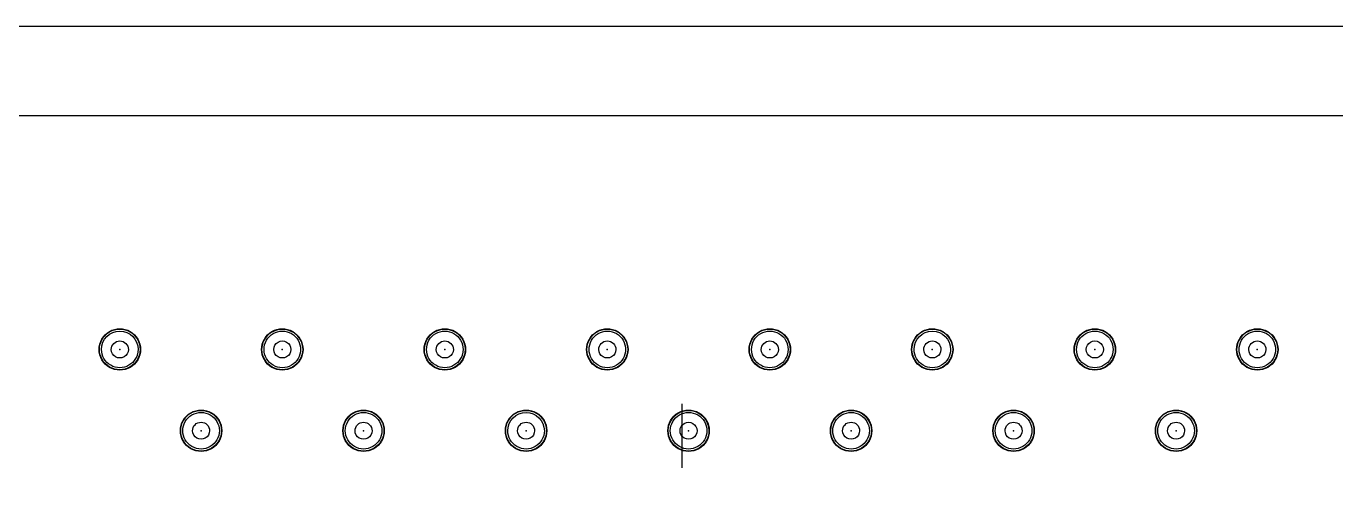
# Model space of a CAD drawing. Header units: millimetres. Extents: x 24815 to 37444, y -10619 to 6020.
# Drawn here: x 35102.66 to 35123.13, y 386.22 to 393.41 of the extents above; entities that cross this region are included whole.
import ezdxf

# ---------------------------------------------------------------- set-up
doc = ezdxf.new("R2010")
doc.units = ezdxf.units.MM
doc.linetypes.add('CENTER1', pattern=[10, 7, -1, 1, -1])

# ---------------------------------------------------------------- blocks, each defined once
blk = doc.blocks.new('A$C3CC6408C')
at = {"color": 2}
blk.add_line((-241.974, 0), (0, 0), dxfattribs=at)
at = {"color": 2, "extrusion": (0, 0, -1)}
for centre, major_axis, start_param, end_param in [((-35.264, -5.05), (-0.229, 0.229), 5.497787, 8.63938), ((-35.264, -5.05), (-0.229, 0.229), 5.497787, 8.63938), ((-35.264, -5.05), (-0.225, 0.225), 5.497787, 8.63938), ((-35.264, -5.05), (-0.225, 0.225), 5.497787, 8.63938), ((-35.264, -5.05), (0.202, 0.202), 3.926991, 7.068583), ((-35.264, -5.05), (0.202, 0.202), 3.926991, 7.068583), ((-35.264, -5.05), (0.202, 0.202), 3.926991, 7.068583), ((-35.264, -5.05), (0.202, 0.202), 3.926991, 7.068583), ((-35.264, -5.05), (0.202, 0.202), 3.926991, 7.068583), ((-35.264, -5.05), (0.202, 0.202), 3.926991, 7.068583), ((-35.264, -5.05), (0.202, 0.202), 3.926991, 7.068583), ((-35.264, -5.05), (0.202, 0.202), 3.926991, 7.068583), ((-35.264, -5.05), (0.202, 0.202), 3.926991, 7.068583), ((-35.264, -5.05), (0.202, 0.202), 3.926991, 7.068583), ((-35.264, -5.05), (0.202, 0.202), 3.926991, 7.068583), ((-32.724, -5.05), (-0.229, 0.229), 5.497787, 8.63938), ((-32.724, -5.05), (-0.229, 0.229), 5.497787, 8.63938), ((-32.724, -5.05), (0.225, 0.225), 3.926991, 7.068583), ((-32.724, -5.05), (0.225, 0.225), 3.926991, 7.068583), ((-32.724, -5.05), (-0.202, 0.202), 5.497787, 8.63938), ((-32.724, -5.05), (-0.202, 0.202), 5.497787, 8.63938), ((-32.724, -5.05), (-0.202, 0.202), 5.497787, 8.63938), ((-32.724, -5.05), (-0.202, 0.202), 5.497787, 8.63938), ((-32.724, -5.05), (-0.202, 0.202), 5.497787, 8.63938), ((-32.724, -5.05), (-0.202, 0.202), 5.497787, 8.63938), ((-32.724, -5.05), (-0.202, 0.202), 5.497787, 8.63938), ((-32.724, -5.05), (-0.202, 0.202), 5.497787, 8.63938), ((-32.724, -5.05), (-0.202, 0.202), 5.497787, 8.63938), ((-32.724, -5.05), (-0.202, 0.202), 5.497787, 8.63938), ((-32.724, -5.05), (-0.202, 0.202), 5.497787, 8.63938), ((-32.724, -5.05), (-0.0943, 0.0943), 5.497787, 8.63938), ((-32.724, -5.05), (-0.0943, 0.0943), 5.497787, 8.63938), ((-30.184, -5.05), (-0.229, 0.229), 5.497787, 8.63938), ((-30.184, -5.05), (-0.229, 0.229), 5.497787, 8.63938), ((-30.184, -5.05), (0.225, 0.225), 3.926991, 7.068583), ((-30.184, -5.05), (0.225, 0.225), 3.926991, 7.068583), ((-30.184, -5.05), (-0.202, 0.202), 5.497787, 8.63938), ((-30.184, -5.05), (-0.202, 0.202), 5.497787, 8.63938), ((-30.184, -5.05), (-0.202, 0.202), 5.497787, 8.63938), ((-30.184, -5.05), (-0.202, 0.202), 5.497787, 8.63938), ((-30.184, -5.05), (-0.202, 0.202), 5.497787, 8.63938), ((-30.184, -5.05), (-0.202, 0.202), 5.497787, 8.63938), ((-30.184, -5.05), (-0.202, 0.202), 5.497787, 8.63938), ((-30.184, -5.05), (-0.202, 0.202), 5.497787, 8.63938), ((-30.184, -5.05), (-0.202, 0.202), 5.497787, 8.63938), ((-30.184, -5.05), (-0.202, 0.202), 5.497787, 8.63938), ((-30.184, -5.05), (-0.202, 0.202), 5.497787, 8.63938), ((-27.644, -5.05), (-0.229, 0.229), 5.497787, 8.63938), ((-27.644, -5.05), (-0.229, 0.229), 5.497787, 8.63938), ((-27.644, -5.05), (-0.225, 0.225), 5.497787, 8.63938), ((-27.644, -5.05), (-0.225, 0.225), 5.497787, 8.63938), ((-27.644, -5.05), (-0.202, 0.202), 5.497787, 8.63938), ((-27.644, -5.05), (-0.202, 0.202), 5.497787, 8.63938), ((-27.644, -5.05), (-0.202, 0.202), 5.497787, 8.63938), ((-27.644, -5.05), (-0.202, 0.202), 5.497787, 8.63938), ((-27.644, -5.05), (-0.202, 0.202), 5.497787, 8.63938), ((-27.644, -5.05), (-0.202, 0.202), 5.497787, 8.63938), ((-27.644, -5.05), (-0.202, 0.202), 5.497787, 8.63938), ((-27.644, -5.05), (-0.202, 0.202), 5.497787, 8.63938), ((-27.644, -5.05), (-0.202, 0.202), 5.497787, 8.63938), ((-27.644, -5.05), (-0.202, 0.202), 5.497787, 8.63938), ((-27.644, -5.05), (-0.202, 0.202), 5.497787, 8.63938), ((-25.104, -5.05), (-0.229, 0.229), 5.497787, 8.63938), ((-25.104, -5.05), (-0.229, 0.229), 5.497787, 8.63938), ((-25.104, -5.05), (-0.225, 0.225), 5.497787, 8.63938), ((-25.104, -5.05), (-0.225, 0.225), 5.497787, 8.63938), ((-25.104, -5.05), (-0.202, 0.202), 5.497787, 8.63938), ((-25.104, -5.05), (-0.202, 0.202), 5.497787, 8.63938), ((-25.104, -5.05), (-0.202, 0.202), 5.497787, 8.63938), ((-25.104, -5.05), (-0.202, 0.202), 5.497787, 8.63938), ((-25.104, -5.05), (-0.202, 0.202), 5.497787, 8.63938), ((-25.104, -5.05), (-0.202, 0.202), 5.497787, 8.63938), ((-25.104, -5.05), (-0.202, 0.202), 5.497787, 8.63938), ((-25.104, -5.05), (-0.202, 0.202), 5.497787, 8.63938), ((-25.104, -5.05), (-0.202, 0.202), 5.497787, 8.63938), ((-25.104, -5.05), (-0.202, 0.202), 5.497787, 8.63938), ((-25.104, -5.05), (-0.202, 0.202), 5.497787, 8.63938), ((-22.564, -5.05), (-0.229, 0.229), 5.497787, 8.63938), ((-22.564, -5.05), (-0.229, 0.229), 5.497787, 8.63938), ((-22.564, -5.05), (-0.225, 0.225), 5.497787, 8.63938), ((-22.564, -5.05), (-0.225, 0.225), 5.497787, 8.63938), ((-22.564, -5.05), (0.202, 0.202), 3.926991, 7.068583), ((-22.564, -5.05), (0.202, 0.202), 3.926991, 7.068583), ((-22.564, -5.05), (0.202, 0.202), 3.926991, 7.068583), ((-22.564, -5.05), (0.202, 0.202), 3.926991, 7.068583), ((-22.564, -5.05), (0.202, 0.202), 3.926991, 7.068583), ((-22.564, -5.05), (0.202, 0.202), 3.926991, 7.068583), ((-22.564, -5.05), (0.202, 0.202), 3.926991, 7.068583), ((-22.564, -5.05), (0.202, 0.202), 3.926991, 7.068583), ((-22.564, -5.05), (0.202, 0.202), 3.926991, 7.068583), ((-22.564, -5.05), (0.202, 0.202), 3.926991, 7.068583), ((-22.564, -5.05), (0.202, 0.202), 3.926991, 7.068583), ((-20.024, -5.05), (-0.229, 0.229), 5.497787, 8.63938), ((-20.024, -5.05), (-0.229, 0.229), 5.497787, 8.63938), ((-20.024, -5.05), (0.225, 0.225), 3.926991, 7.068583), ((-20.024, -5.05), (0.225, 0.225), 3.926991, 7.068583), ((-20.024, -5.05), (-0.202, 0.202), 5.497787, 8.63938), ((-20.024, -5.05), (-0.202, 0.202), 5.497787, 8.63938), ((-20.024, -5.05), (-0.202, 0.202), 5.497787, 8.63938), ((-20.024, -5.05), (-0.202, 0.202), 5.497787, 8.63938), ((-20.024, -5.05), (-0.202, 0.202), 5.497787, 8.63938), ((-20.024, -5.05), (-0.202, 0.202), 5.497787, 8.63938), ((-20.024, -5.05), (-0.202, 0.202), 5.497787, 8.63938), ((-20.024, -5.05), (-0.202, 0.202), 5.497787, 8.63938), ((-20.024, -5.05), (-0.202, 0.202), 5.497787, 8.63938), ((-20.024, -5.05), (-0.202, 0.202), 5.497787, 8.63938), ((-20.024, -5.05), (-0.202, 0.202), 5.497787, 8.63938), ((-20.024, -5.05), (-0.0943, 0.0943), 5.497787, 8.63938), ((-20.024, -5.05), (-0.0943, 0.0943), 5.497787, 8.63938), ((-17.484, -5.05), (-0.229, 0.229), 5.497787, 8.63938), ((-17.484, -5.05), (-0.229, 0.229), 5.497787, 8.63938), ((-17.484, -5.05), (0.225, 0.225), 3.926991, 7.068583), ((-17.484, -5.05), (0.225, 0.225), 3.926991, 7.068583), ((-17.484, -5.05), (-0.202, 0.202), 5.497787, 8.63938), ((-17.484, -5.05), (-0.202, 0.202), 5.497787, 8.63938), ((-17.484, -5.05), (-0.202, 0.202), 5.497787, 8.63938), ((-17.484, -5.05), (-0.202, 0.202), 5.497787, 8.63938), ((-17.484, -5.05), (-0.202, 0.202), 5.497787, 8.63938), ((-17.484, -5.05), (-0.202, 0.202), 5.497787, 8.63938), ((-17.484, -5.05), (-0.202, 0.202), 5.497787, 8.63938), ((-17.484, -5.05), (-0.202, 0.202), 5.497787, 8.63938), ((-17.484, -5.05), (-0.202, 0.202), 5.497787, 8.63938), ((-17.484, -5.05), (-0.202, 0.202), 5.497787, 8.63938), ((-17.484, -5.05), (-0.202, 0.202), 5.497787, 8.63938), ((-35.264, -5.05), (0.229, 0.229), 0.785398, 3.926991), ((-35.264, -5.05), (0.229, 0.229), 0.785398, 3.926991), ((-35.264, -5.05), (0.225, 0.225), 0.785398, 3.926991), ((-35.264, -5.05), (0.225, 0.225), 0.785398, 3.926991), ((-35.264, -5.05), (0.202, 0.202), 0.785398, 3.926991), ((-35.264, -5.05), (0.202, 0.202), 0.785398, 3.926991), ((-35.264, -5.05), (0.202, 0.202), 0.785398, 3.926991), ((-35.264, -5.05), (0.202, 0.202), 0.785398, 3.926991), ((-35.264, -5.05), (0.202, 0.202), 0.785398, 3.926991), ((-35.264, -5.05), (0.202, 0.202), 0.785398, 3.926991), ((-35.264, -5.05), (0.202, 0.202), 0.785398, 3.926991), ((-35.264, -5.05), (0.202, 0.202), 0.785398, 3.926991), ((-35.264, -5.05), (0.202, 0.202), 0.785398, 3.926991), ((-35.264, -5.05), (0.202, 0.202), 0.785398, 3.926991), ((-35.264, -5.05), (0.202, 0.202), 0.785398, 3.926991), ((-35.264, -5.05), (0.0943, 0.0943), 3.926991, 7.068583), ((-35.264, -5.05), (0.0943, 0.0943), 3.926991, 7.068583), ((-35.264, -5.05), (-0.0943, 0.0943), 2.356194, 5.497787), ((-35.264, -5.05), (-0.0943, 0.0943), 2.356194, 5.497787), ((-32.724, -5.05), (0.229, 0.229), 0.785398, 3.926991), ((-32.724, -5.05), (0.229, 0.229), 0.785398, 3.926991), ((-32.724, -5.05), (0.225, 0.225), 0.785398, 3.926991), ((-32.724, -5.05), (0.225, 0.225), 0.785398, 3.926991), ((-32.724, -5.05), (0.202, 0.202), 0.785398, 3.926991), ((-32.724, -5.05), (0.202, 0.202), 0.785398, 3.926991), ((-32.724, -5.05), (0.202, 0.202), 0.785398, 3.926991), ((-32.724, -5.05), (0.202, 0.202), 0.785398, 3.926991), ((-32.724, -5.05), (0.202, 0.202), 0.785398, 3.926991), ((-32.724, -5.05), (0.202, 0.202), 0.785398, 3.926991), ((-32.724, -5.05), (0.202, 0.202), 0.785398, 3.926991), ((-32.724, -5.05), (0.202, 0.202), 0.785398, 3.926991), ((-32.724, -5.05), (0.202, 0.202), 0.785398, 3.926991), ((-32.724, -5.05), (0.202, 0.202), 0.785398, 3.926991), ((-32.724, -5.05), (0.202, 0.202), 0.785398, 3.926991), ((-32.724, -5.05), (-0.0943, 0.0943), 2.356194, 5.497787), ((-32.724, -5.05), (-0.0943, 0.0943), 2.356194, 5.497787), ((-30.184, -5.05), (0.229, 0.229), 0.785398, 3.926991), ((-30.184, -5.05), (0.229, 0.229), 0.785398, 3.926991), ((-30.184, -5.05), (-0.225, 0.225), 2.356194, 5.497787), ((-30.184, -5.05), (-0.225, 0.225), 2.356194, 5.497787), ((-30.184, -5.05), (-0.202, 0.202), 2.356194, 5.497787), ((-30.184, -5.05), (-0.202, 0.202), 2.356194, 5.497787), ((-30.184, -5.05), (-0.202, 0.202), 2.356194, 5.497787), ((-30.184, -5.05), (-0.202, 0.202), 2.356194, 5.497787), ((-30.184, -5.05), (-0.202, 0.202), 2.356194, 5.497787), ((-30.184, -5.05), (-0.202, 0.202), 2.356194, 5.497787), ((-30.184, -5.05), (-0.202, 0.202), 2.356194, 5.497787), ((-30.184, -5.05), (-0.202, 0.202), 2.356194, 5.497787), ((-30.184, -5.05), (-0.202, 0.202), 2.356194, 5.497787), ((-30.184, -5.05), (-0.202, 0.202), 2.356194, 5.497787), ((-30.184, -5.05), (-0.202, 0.202), 2.356194, 5.497787), ((-30.184, -5.05), (0.0943, 0.0943), 3.926991, 7.068583), ((-30.184, -5.05), (0.0943, 0.0943), 3.926991, 7.068583), ((-30.184, -5.05), (0.0943, 0.0943), 0.785398, 3.926991), ((-30.184, -5.05), (0.0943, 0.0943), 0.785398, 3.926991), ((-27.644, -5.05), (0.229, 0.229), 0.785398, 3.926991), ((-27.644, -5.05), (0.229, 0.229), 0.785398, 3.926991), ((-27.644, -5.05), (-0.225, 0.225), 2.356194, 5.497787), ((-27.644, -5.05), (-0.225, 0.225), 2.356194, 5.497787), ((-27.644, -5.05), (-0.202, 0.202), 2.356194, 5.497787), ((-27.644, -5.05), (-0.202, 0.202), 2.356194, 5.497787), ((-27.644, -5.05), (-0.202, 0.202), 2.356194, 5.497787), ((-27.644, -5.05), (-0.202, 0.202), 2.356194, 5.497787), ((-27.644, -5.05), (-0.202, 0.202), 2.356194, 5.497787), ((-27.644, -5.05), (-0.202, 0.202), 2.356194, 5.497787), ((-27.644, -5.05), (-0.202, 0.202), 2.356194, 5.497787), ((-27.644, -5.05), (-0.202, 0.202), 2.356194, 5.497787), ((-27.644, -5.05), (-0.202, 0.202), 2.356194, 5.497787), ((-27.644, -5.05), (-0.202, 0.202), 2.356194, 5.497787), ((-27.644, -5.05), (-0.202, 0.202), 2.356194, 5.497787), ((-27.644, -5.05), (0.0943, 0.0943), 3.926991, 7.068583), ((-27.644, -5.05), (0.0943, 0.0943), 3.926991, 7.068583), ((-27.644, -5.05), (0.0943, 0.0943), 0.785398, 3.926991), ((-27.644, -5.05), (0.0943, 0.0943), 0.785398, 3.926991), ((-25.104, -5.05), (0.229, 0.229), 0.785398, 3.926991), ((-25.104, -5.05), (0.229, 0.229), 0.785398, 3.926991), ((-25.104, -5.05), (0.225, 0.225), 0.785398, 3.926991), ((-25.104, -5.05), (0.225, 0.225), 0.785398, 3.926991), ((-25.104, -5.05), (0.202, 0.202), 0.785398, 3.926991), ((-25.104, -5.05), (0.202, 0.202), 0.785398, 3.926991), ((-25.104, -5.05), (0.202, 0.202), 0.785398, 3.926991), ((-25.104, -5.05), (0.202, 0.202), 0.785398, 3.926991), ((-25.104, -5.05), (0.202, 0.202), 0.785398, 3.926991), ((-25.104, -5.05), (0.202, 0.202), 0.785398, 3.926991), ((-25.104, -5.05), (0.202, 0.202), 0.785398, 3.926991), ((-25.104, -5.05), (0.202, 0.202), 0.785398, 3.926991), ((-25.104, -5.05), (0.202, 0.202), 0.785398, 3.926991), ((-25.104, -5.05), (0.202, 0.202), 0.785398, 3.926991), ((-25.104, -5.05), (0.202, 0.202), 0.785398, 3.926991), ((-25.104, -5.05), (0.0943, 0.0943), 3.926991, 7.068583), ((-25.104, -5.05), (0.0943, 0.0943), 3.926991, 7.068583), ((-25.104, -5.05), (0.0943, 0.0943), 0.785398, 3.926991), ((-25.104, -5.05), (0.0943, 0.0943), 0.785398, 3.926991), ((-22.564, -5.05), (0.229, 0.229), 0.785398, 3.926991), ((-22.564, -5.05), (0.229, 0.229), 0.785398, 3.926991), ((-22.564, -5.05), (0.225, 0.225), 0.785398, 3.926991), ((-22.564, -5.05), (0.225, 0.225), 0.785398, 3.926991), ((-22.564, -5.05), (0.202, 0.202), 0.785398, 3.926991), ((-22.564, -5.05), (0.202, 0.202), 0.785398, 3.926991), ((-22.564, -5.05), (0.202, 0.202), 0.785398, 3.926991), ((-22.564, -5.05), (0.202, 0.202), 0.785398, 3.926991), ((-22.564, -5.05), (0.202, 0.202), 0.785398, 3.926991), ((-22.564, -5.05), (0.202, 0.202), 0.785398, 3.926991), ((-22.564, -5.05), (0.202, 0.202), 0.785398, 3.926991), ((-22.564, -5.05), (0.202, 0.202), 0.785398, 3.926991), ((-22.564, -5.05), (0.202, 0.202), 0.785398, 3.926991), ((-22.564, -5.05), (0.202, 0.202), 0.785398, 3.926991), ((-22.564, -5.05), (0.202, 0.202), 0.785398, 3.926991), ((-22.564, -5.05), (0.0943, 0.0943), 3.926991, 7.068583), ((-22.564, -5.05), (0.0943, 0.0943), 3.926991, 7.068583), ((-22.564, -5.05), (-0.0943, 0.0943), 2.356194, 5.497787), ((-22.564, -5.05), (-0.0943, 0.0943), 2.356194, 5.497787), ((-20.024, -5.05), (0.229, 0.229), 0.785398, 3.926991), ((-20.024, -5.05), (0.229, 0.229), 0.785398, 3.926991), ((-20.024, -5.05), (0.225, 0.225), 0.785398, 3.926991), ((-20.024, -5.05), (0.225, 0.225), 0.785398, 3.926991), ((-20.024, -5.05), (0.202, 0.202), 0.785398, 3.926991), ((-20.024, -5.05), (0.202, 0.202), 0.785398, 3.926991), ((-20.024, -5.05), (0.202, 0.202), 0.785398, 3.926991), ((-20.024, -5.05), (0.202, 0.202), 0.785398, 3.926991), ((-20.024, -5.05), (0.202, 0.202), 0.785398, 3.926991), ((-20.024, -5.05), (0.202, 0.202), 0.785398, 3.926991), ((-20.024, -5.05), (0.202, 0.202), 0.785398, 3.926991), ((-20.024, -5.05), (0.202, 0.202), 0.785398, 3.926991), ((-20.024, -5.05), (0.202, 0.202), 0.785398, 3.926991), ((-20.024, -5.05), (0.202, 0.202), 0.785398, 3.926991), ((-20.024, -5.05), (0.202, 0.202), 0.785398, 3.926991), ((-20.024, -5.05), (-0.0943, 0.0943), 2.356194, 5.497787), ((-20.024, -5.05), (-0.0943, 0.0943), 2.356194, 5.497787), ((-17.484, -5.05), (0.229, 0.229), 0.785398, 3.926991), ((-17.484, -5.05), (0.229, 0.229), 0.785398, 3.926991), ((-17.484, -5.05), (-0.225, 0.225), 2.356194, 5.497787), ((-17.484, -5.05), (-0.225, 0.225), 2.356194, 5.497787), ((-17.484, -5.05), (-0.202, 0.202), 2.356194, 5.497787), ((-17.484, -5.05), (-0.202, 0.202), 2.356194, 5.497787), ((-17.484, -5.05), (-0.202, 0.202), 2.356194, 5.497787), ((-17.484, -5.05), (-0.202, 0.202), 2.356194, 5.497787), ((-17.484, -5.05), (-0.202, 0.202), 2.356194, 5.497787), ((-17.484, -5.05), (-0.202, 0.202), 2.356194, 5.497787), ((-17.484, -5.05), (-0.202, 0.202), 2.356194, 5.497787), ((-17.484, -5.05), (-0.202, 0.202), 2.356194, 5.497787), ((-17.484, -5.05), (-0.202, 0.202), 2.356194, 5.497787), ((-17.484, -5.05), (-0.202, 0.202), 2.356194, 5.497787), ((-17.484, -5.05), (-0.202, 0.202), 2.356194, 5.497787), ((-17.484, -5.05), (0.0943, 0.0943), 3.926991, 7.068583), ((-17.484, -5.05), (0.0943, 0.0943), 3.926991, 7.068583), ((-17.484, -5.05), (0.0943, 0.0943), 0.785398, 3.926991), ((-17.484, -5.05), (0.0943, 0.0943), 0.785398, 3.926991), ((-33.994, -6.32), (-0.229, 0.229), 5.497787, 8.63938), ((-33.994, -6.32), (-0.229, 0.229), 5.497787, 8.63938), ((-33.994, -6.32), (-0.225, 0.225), 5.497787, 8.63938), ((-33.994, -6.32), (-0.225, 0.225), 5.497787, 8.63938), ((-33.994, -6.32), (-0.202, 0.202), 5.497787, 8.63938), ((-33.994, -6.32), (-0.202, 0.202), 5.497787, 8.63938), ((-33.994, -6.32), (-0.202, 0.202), 5.497787, 8.63938), ((-33.994, -6.32), (-0.202, 0.202), 5.497787, 8.63938), ((-33.994, -6.32), (-0.202, 0.202), 5.497787, 8.63938), ((-33.994, -6.32), (-0.202, 0.202), 5.497787, 8.63938), ((-33.994, -6.32), (-0.202, 0.202), 5.497787, 8.63938), ((-33.994, -6.32), (-0.202, 0.202), 5.497787, 8.63938), ((-33.994, -6.32), (-0.202, 0.202), 5.497787, 8.63938), ((-33.994, -6.32), (-0.202, 0.202), 5.497787, 8.63938), ((-33.994, -6.32), (-0.202, 0.202), 5.497787, 8.63938), ((-31.454, -6.32), (-0.229, 0.229), 5.497787, 8.63938), ((-31.454, -6.32), (-0.229, 0.229), 5.497787, 8.63938), ((-31.454, -6.32), (-0.225, 0.225), 5.497787, 8.63938), ((-31.454, -6.32), (-0.225, 0.225), 5.497787, 8.63938), ((-31.454, -6.32), (-0.202, 0.202), 5.497787, 8.63938), ((-31.454, -6.32), (-0.202, 0.202), 5.497787, 8.63938), ((-31.454, -6.32), (-0.202, 0.202), 5.497787, 8.63938), ((-31.454, -6.32), (-0.202, 0.202), 5.497787, 8.63938), ((-31.454, -6.32), (-0.202, 0.202), 5.497787, 8.63938), ((-31.454, -6.32), (-0.202, 0.202), 5.497787, 8.63938), ((-31.454, -6.32), (-0.202, 0.202), 5.497787, 8.63938), ((-31.454, -6.32), (-0.202, 0.202), 5.497787, 8.63938), ((-31.454, -6.32), (-0.202, 0.202), 5.497787, 8.63938), ((-31.454, -6.32), (-0.202, 0.202), 5.497787, 8.63938), ((-31.454, -6.32), (-0.202, 0.202), 5.497787, 8.63938), ((-28.914, -6.32), (-0.229, 0.229), 5.497787, 8.63938), ((-28.914, -6.32), (-0.229, 0.229), 5.497787, 8.63938), ((-28.914, -6.32), (-0.225, 0.225), 5.497787, 8.63938), ((-28.914, -6.32), (-0.225, 0.225), 5.497787, 8.63938), ((-28.914, -6.32), (0.202, 0.202), 3.926991, 7.068583), ((-28.914, -6.32), (0.202, 0.202), 3.926991, 7.068583), ((-28.914, -6.32), (0.202, 0.202), 3.926991, 7.068583), ((-28.914, -6.32), (0.202, 0.202), 3.926991, 7.068583), ((-28.914, -6.32), (0.202, 0.202), 3.926991, 7.068583), ((-28.914, -6.32), (0.202, 0.202), 3.926991, 7.068583), ((-28.914, -6.32), (0.202, 0.202), 3.926991, 7.068583), ((-28.914, -6.32), (0.202, 0.202), 3.926991, 7.068583), ((-28.914, -6.32), (0.202, 0.202), 3.926991, 7.068583), ((-28.914, -6.32), (0.202, 0.202), 3.926991, 7.068583), ((-28.914, -6.32), (0.202, 0.202), 3.926991, 7.068583), ((-26.374, -6.32), (-0.229, 0.229), 5.497787, 8.63938), ((-26.374, -6.32), (-0.229, 0.229), 5.497787, 8.63938), ((-26.374, -6.32), (0.225, 0.225), 3.926991, 7.068583), ((-26.374, -6.32), (0.225, 0.225), 3.926991, 7.068583), ((-26.374, -6.32), (-0.202, 0.202), 5.497787, 8.63938), ((-26.374, -6.32), (-0.202, 0.202), 5.497787, 8.63938), ((-26.374, -6.32), (-0.202, 0.202), 5.497787, 8.63938), ((-26.374, -6.32), (-0.202, 0.202), 5.497787, 8.63938), ((-26.374, -6.32), (-0.202, 0.202), 5.497787, 8.63938), ((-26.374, -6.32), (-0.202, 0.202), 5.497787, 8.63938), ((-26.374, -6.32), (-0.202, 0.202), 5.497787, 8.63938), ((-26.374, -6.32), (-0.202, 0.202), 5.497787, 8.63938), ((-26.374, -6.32), (-0.202, 0.202), 5.497787, 8.63938), ((-26.374, -6.32), (-0.202, 0.202), 5.497787, 8.63938), ((-26.374, -6.32), (-0.202, 0.202), 5.497787, 8.63938), ((-23.834, -6.32), (-0.229, 0.229), 5.497787, 8.63938), ((-23.834, -6.32), (-0.229, 0.229), 5.497787, 8.63938), ((-23.834, -6.32), (0.225, 0.225), 3.926991, 7.068583), ((-23.834, -6.32), (0.225, 0.225), 3.926991, 7.068583), ((-23.834, -6.32), (-0.202, 0.202), 5.497787, 8.63938), ((-23.834, -6.32), (-0.202, 0.202), 5.497787, 8.63938), ((-23.834, -6.32), (-0.202, 0.202), 5.497787, 8.63938), ((-23.834, -6.32), (-0.202, 0.202), 5.497787, 8.63938), ((-23.834, -6.32), (-0.202, 0.202), 5.497787, 8.63938), ((-23.834, -6.32), (-0.202, 0.202), 5.497787, 8.63938), ((-23.834, -6.32), (-0.202, 0.202), 5.497787, 8.63938), ((-23.834, -6.32), (-0.202, 0.202), 5.497787, 8.63938), ((-23.834, -6.32), (-0.202, 0.202), 5.497787, 8.63938), ((-23.834, -6.32), (-0.202, 0.202), 5.497787, 8.63938), ((-23.834, -6.32), (-0.202, 0.202), 5.497787, 8.63938), ((-21.294, -6.32), (-0.229, 0.229), 5.497787, 8.63938), ((-21.294, -6.32), (-0.229, 0.229), 5.497787, 8.63938), ((-21.294, -6.32), (-0.225, 0.225), 5.497787, 8.63938), ((-21.294, -6.32), (-0.225, 0.225), 5.497787, 8.63938), ((-21.294, -6.32), (-0.202, 0.202), 5.497787, 8.63938), ((-21.294, -6.32), (-0.202, 0.202), 5.497787, 8.63938), ((-21.294, -6.32), (-0.202, 0.202), 5.497787, 8.63938), ((-21.294, -6.32), (-0.202, 0.202), 5.497787, 8.63938), ((-21.294, -6.32), (-0.202, 0.202), 5.497787, 8.63938), ((-21.294, -6.32), (-0.202, 0.202), 5.497787, 8.63938), ((-21.294, -6.32), (-0.202, 0.202), 5.497787, 8.63938), ((-21.294, -6.32), (-0.202, 0.202), 5.497787, 8.63938), ((-21.294, -6.32), (-0.202, 0.202), 5.497787, 8.63938), ((-21.294, -6.32), (-0.202, 0.202), 5.497787, 8.63938), ((-21.294, -6.32), (-0.202, 0.202), 5.497787, 8.63938), ((-18.754, -6.32), (-0.229, 0.229), 5.497787, 8.63938), ((-18.754, -6.32), (-0.229, 0.229), 5.497787, 8.63938), ((-18.754, -6.32), (-0.225, 0.225), 5.497787, 8.63938), ((-18.754, -6.32), (-0.225, 0.225), 5.497787, 8.63938), ((-18.754, -6.32), (-0.202, 0.202), 5.497787, 8.63938), ((-18.754, -6.32), (-0.202, 0.202), 5.497787, 8.63938), ((-18.754, -6.32), (-0.202, 0.202), 5.497787, 8.63938), ((-18.754, -6.32), (-0.202, 0.202), 5.497787, 8.63938), ((-18.754, -6.32), (-0.202, 0.202), 5.497787, 8.63938), ((-18.754, -6.32), (-0.202, 0.202), 5.497787, 8.63938), ((-18.754, -6.32), (-0.202, 0.202), 5.497787, 8.63938), ((-18.754, -6.32), (-0.202, 0.202), 5.497787, 8.63938), ((-18.754, -6.32), (-0.202, 0.202), 5.497787, 8.63938), ((-18.754, -6.32), (-0.202, 0.202), 5.497787, 8.63938), ((-18.754, -6.32), (-0.202, 0.202), 5.497787, 8.63938), ((-33.994, -6.32), (0.229, 0.229), 0.785398, 3.926991), ((-33.994, -6.32), (0.229, 0.229), 0.785398, 3.926991), ((-33.994, -6.32), (-0.225, 0.225), 2.356194, 5.497787), ((-33.994, -6.32), (-0.225, 0.225), 2.356194, 5.497787), ((-33.994, -6.32), (-0.202, 0.202), 2.356194, 5.497787), ((-33.994, -6.32), (-0.202, 0.202), 2.356194, 5.497787), ((-33.994, -6.32), (-0.202, 0.202), 2.356194, 5.497787), ((-33.994, -6.32), (-0.202, 0.202), 2.356194, 5.497787), ((-33.994, -6.32), (-0.202, 0.202), 2.356194, 5.497787), ((-33.994, -6.32), (-0.202, 0.202), 2.356194, 5.497787), ((-33.994, -6.32), (-0.202, 0.202), 2.356194, 5.497787), ((-33.994, -6.32), (-0.202, 0.202), 2.356194, 5.497787), ((-33.994, -6.32), (-0.202, 0.202), 2.356194, 5.497787), ((-33.994, -6.32), (-0.202, 0.202), 2.356194, 5.497787), ((-33.994, -6.32), (-0.202, 0.202), 2.356194, 5.497787), ((-33.994, -6.32), (0.0943, 0.0943), 3.926991, 7.068583), ((-33.994, -6.32), (0.0943, 0.0943), 3.926991, 7.068583), ((-33.994, -6.32), (0.0943, 0.0943), 0.785398, 3.926991), ((-33.994, -6.32), (0.0943, 0.0943), 0.785398, 3.926991), ((-31.454, -6.32), (0.229, 0.229), 0.785398, 3.926991), ((-31.454, -6.32), (0.229, 0.229), 0.785398, 3.926991), ((-31.454, -6.32), (0.225, 0.225), 0.785398, 3.926991), ((-31.454, -6.32), (0.225, 0.225), 0.785398, 3.926991), ((-31.454, -6.32), (0.202, 0.202), 0.785398, 3.926991), ((-31.454, -6.32), (0.202, 0.202), 0.785398, 3.926991), ((-31.454, -6.32), (0.202, 0.202), 0.785398, 3.926991), ((-31.454, -6.32), (0.202, 0.202), 0.785398, 3.926991), ((-31.454, -6.32), (0.202, 0.202), 0.785398, 3.926991), ((-31.454, -6.32), (0.202, 0.202), 0.785398, 3.926991), ((-31.454, -6.32), (0.202, 0.202), 0.785398, 3.926991), ((-31.454, -6.32), (0.202, 0.202), 0.785398, 3.926991), ((-31.454, -6.32), (0.202, 0.202), 0.785398, 3.926991), ((-31.454, -6.32), (0.202, 0.202), 0.785398, 3.926991), ((-31.454, -6.32), (0.202, 0.202), 0.785398, 3.926991), ((-31.454, -6.32), (0.0943, 0.0943), 3.926991, 7.068583), ((-31.454, -6.32), (0.0943, 0.0943), 3.926991, 7.068583), ((-31.454, -6.32), (0.0943, 0.0943), 0.785398, 3.926991), ((-31.454, -6.32), (0.0943, 0.0943), 0.785398, 3.926991), ((-28.914, -6.32), (0.229, 0.229), 0.785398, 3.926991), ((-28.914, -6.32), (0.229, 0.229), 0.785398, 3.926991), ((-28.914, -6.32), (0.225, 0.225), 0.785398, 3.926991), ((-28.914, -6.32), (0.225, 0.225), 0.785398, 3.926991), ((-28.914, -6.32), (0.202, 0.202), 0.785398, 3.926991), ((-28.914, -6.32), (0.202, 0.202), 0.785398, 3.926991), ((-28.914, -6.32), (0.202, 0.202), 0.785398, 3.926991), ((-28.914, -6.32), (0.202, 0.202), 0.785398, 3.926991), ((-28.914, -6.32), (0.202, 0.202), 0.785398, 3.926991), ((-28.914, -6.32), (0.202, 0.202), 0.785398, 3.926991), ((-28.914, -6.32), (0.202, 0.202), 0.785398, 3.926991), ((-28.914, -6.32), (0.202, 0.202), 0.785398, 3.926991), ((-28.914, -6.32), (0.202, 0.202), 0.785398, 3.926991), ((-28.914, -6.32), (0.202, 0.202), 0.785398, 3.926991), ((-28.914, -6.32), (0.202, 0.202), 0.785398, 3.926991), ((-28.914, -6.32), (0.0943, 0.0943), 3.926991, 7.068583), ((-28.914, -6.32), (0.0943, 0.0943), 3.926991, 7.068583), ((-28.914, -6.32), (-0.0943, 0.0943), 2.356194, 5.497787), ((-28.914, -6.32), (-0.0943, 0.0943), 2.356194, 5.497787), ((-26.374, -6.32), (0.229, 0.229), 0.785398, 3.926991), ((-26.374, -6.32), (0.229, 0.229), 0.785398, 3.926991), ((-26.374, -6.32), (0.225, 0.225), 0.785398, 3.926991), ((-26.374, -6.32), (0.225, 0.225), 0.785398, 3.926991), ((-26.374, -6.32), (0.202, 0.202), 0.785398, 3.926991), ((-26.374, -6.32), (0.202, 0.202), 0.785398, 3.926991), ((-26.374, -6.32), (0.202, 0.202), 0.785398, 3.926991), ((-26.374, -6.32), (0.202, 0.202), 0.785398, 3.926991), ((-26.374, -6.32), (0.202, 0.202), 0.785398, 3.926991), ((-26.374, -6.32), (0.202, 0.202), 0.785398, 3.926991), ((-26.374, -6.32), (0.202, 0.202), 0.785398, 3.926991), ((-26.374, -6.32), (0.202, 0.202), 0.785398, 3.926991), ((-26.374, -6.32), (0.202, 0.202), 0.785398, 3.926991), ((-26.374, -6.32), (0.202, 0.202), 0.785398, 3.926991), ((-26.374, -6.32), (0.202, 0.202), 0.785398, 3.926991), ((-26.374, -6.32), (-0.0943, 0.0943), 5.497787, 8.63938), ((-26.374, -6.32), (-0.0943, 0.0943), 5.497787, 8.63938), ((-26.374, -6.32), (-0.0943, 0.0943), 2.356194, 5.497787), ((-26.374, -6.32), (-0.0943, 0.0943), 2.356194, 5.497787), ((-23.834, -6.32), (0.229, 0.229), 0.785398, 3.926991), ((-23.834, -6.32), (0.229, 0.229), 0.785398, 3.926991), ((-23.834, -6.32), (-0.225, 0.225), 2.356194, 5.497787), ((-23.834, -6.32), (-0.225, 0.225), 2.356194, 5.497787), ((-23.834, -6.32), (-0.202, 0.202), 2.356194, 5.497787), ((-23.834, -6.32), (-0.202, 0.202), 2.356194, 5.497787), ((-23.834, -6.32), (-0.202, 0.202), 2.356194, 5.497787), ((-23.834, -6.32), (-0.202, 0.202), 2.356194, 5.497787), ((-23.834, -6.32), (-0.202, 0.202), 2.356194, 5.497787), ((-23.834, -6.32), (-0.202, 0.202), 2.356194, 5.497787), ((-23.834, -6.32), (-0.202, 0.202), 2.356194, 5.497787), ((-23.834, -6.32), (-0.202, 0.202), 2.356194, 5.497787), ((-23.834, -6.32), (-0.202, 0.202), 2.356194, 5.497787), ((-23.834, -6.32), (-0.202, 0.202), 2.356194, 5.497787), ((-23.834, -6.32), (-0.202, 0.202), 2.356194, 5.497787), ((-23.834, -6.32), (0.0943, 0.0943), 3.926991, 7.068583), ((-23.834, -6.32), (0.0943, 0.0943), 3.926991, 7.068583), ((-23.834, -6.32), (0.0943, 0.0943), 0.785398, 3.926991), ((-23.834, -6.32), (0.0943, 0.0943), 0.785398, 3.926991), ((-21.294, -6.32), (0.229, 0.229), 0.785398, 3.926991), ((-21.294, -6.32), (0.229, 0.229), 0.785398, 3.926991), ((-21.294, -6.32), (-0.225, 0.225), 2.356194, 5.497787), ((-21.294, -6.32), (-0.225, 0.225), 2.356194, 5.497787), ((-21.294, -6.32), (-0.202, 0.202), 2.356194, 5.497787), ((-21.294, -6.32), (-0.202, 0.202), 2.356194, 5.497787), ((-21.294, -6.32), (-0.202, 0.202), 2.356194, 5.497787), ((-21.294, -6.32), (-0.202, 0.202), 2.356194, 5.497787), ((-21.294, -6.32), (-0.202, 0.202), 2.356194, 5.497787), ((-21.294, -6.32), (-0.202, 0.202), 2.356194, 5.497787), ((-21.294, -6.32), (-0.202, 0.202), 2.356194, 5.497787), ((-21.294, -6.32), (-0.202, 0.202), 2.356194, 5.497787), ((-21.294, -6.32), (-0.202, 0.202), 2.356194, 5.497787), ((-21.294, -6.32), (-0.202, 0.202), 2.356194, 5.497787), ((-21.294, -6.32), (-0.202, 0.202), 2.356194, 5.497787), ((-21.294, -6.32), (0.0943, 0.0943), 3.926991, 7.068583), ((-21.294, -6.32), (0.0943, 0.0943), 3.926991, 7.068583), ((-21.294, -6.32), (0.0943, 0.0943), 0.785398, 3.926991), ((-21.294, -6.32), (0.0943, 0.0943), 0.785398, 3.926991), ((-18.754, -6.32), (0.229, 0.229), 0.785398, 3.926991), ((-18.754, -6.32), (0.229, 0.229), 0.785398, 3.926991), ((-18.754, -6.32), (0.225, 0.225), 0.785398, 3.926991), ((-18.754, -6.32), (0.225, 0.225), 0.785398, 3.926991), ((-18.754, -6.32), (0.202, 0.202), 0.785398, 3.926991), ((-18.754, -6.32), (0.202, 0.202), 0.785398, 3.926991), ((-18.754, -6.32), (0.202, 0.202), 0.785398, 3.926991), ((-18.754, -6.32), (0.202, 0.202), 0.785398, 3.926991), ((-18.754, -6.32), (0.202, 0.202), 0.785398, 3.926991), ((-18.754, -6.32), (0.202, 0.202), 0.785398, 3.926991), ((-18.754, -6.32), (0.202, 0.202), 0.785398, 3.926991), ((-18.754, -6.32), (0.202, 0.202), 0.785398, 3.926991), ((-18.754, -6.32), (0.202, 0.202), 0.785398, 3.926991), ((-18.754, -6.32), (0.202, 0.202), 0.785398, 3.926991), ((-18.754, -6.32), (0.202, 0.202), 0.785398, 3.926991), ((-18.754, -6.32), (0.0943, 0.0943), 3.926991, 7.068583), ((-18.754, -6.32), (0.0943, 0.0943), 3.926991, 7.068583), ((-18.754, -6.32), (0.0943, 0.0943), 0.785398, 3.926991), ((-18.754, -6.32), (0.0943, 0.0943), 0.785398, 3.926991)]:
    blk.add_ellipse(centre, major_axis=major_axis, ratio=1, start_param=start_param, end_param=end_param, dxfattribs=at)
at = {"color": 2}
for p in [(-35.264, -5.05), (-32.724, -5.05), (-30.184, -5.05), (-27.644, -5.05), (-25.104, -5.05), (-22.564, -5.05), (-20.024, -5.05), (-17.484, -5.05), (-33.994, -6.32), (-31.454, -6.32), (-28.914, -6.32), (-26.374, -6.32), (-23.834, -6.32), (-21.294, -6.32), (-18.754, -6.32)]:
    blk.add_point(p, dxfattribs=at)
blk = doc.blocks.new('A$C43293707')
at = {"linetype": 'CENTER1'}
blk.add_line((189, -5.5), (189, 5.5), dxfattribs=at)
at = {"color": 1}
blk.add_lwpolyline([(-20.5, -10), (209.5, -10), (209.5, 10), (-20.5, 10)], close=True, dxfattribs=at)
blk = doc.blocks.new('A$C2A0E6E33')
for name, p in [('A$C3CC6408C', (311.474, -35.1)), ('A$C43293707', (96, -46.5))]:
    blk.add_blockref(name, p)
blk = doc.blocks.new('A$C5DC13BC3')
blk.add_blockref('A$C2A0E6E33', (-347, -418.5))

msp = doc.modelspace()

# ---------------------------------------------------------------- block references
msp.add_blockref('A$C5DC13BC3', (35174.91675, 847.01411))

doc.saveas('drawing.dxf')
